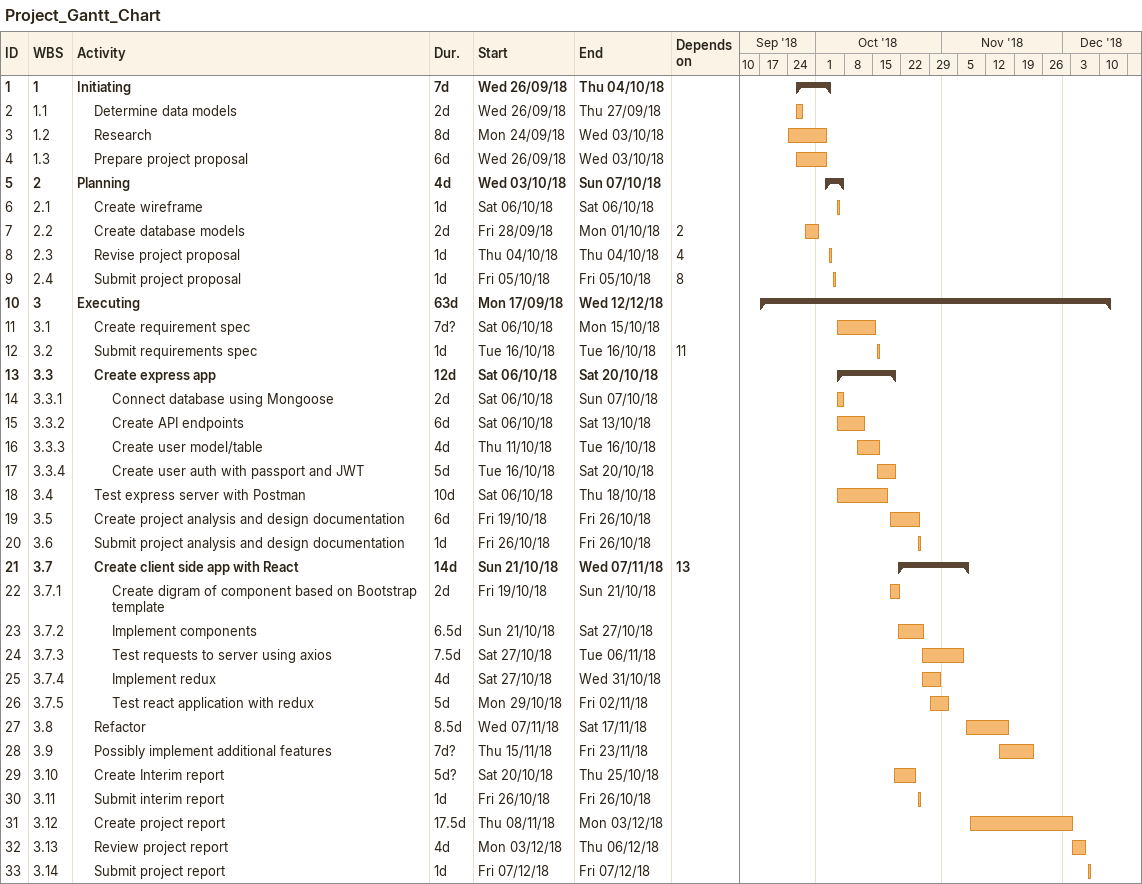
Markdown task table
Project_Gantt_Chart

| ID | WBS | Task | Duration | Start | Finish | Predecessors |
|---|---|---|---|---|---|---|
| 1 | 1 | **Initiating** | 7d | 2018-09-26 | 2018-10-04 |  |
| 2 | 1.1 | Determine data models | 2d | 2018-09-26 | 2018-09-27 |  |
| 3 | 1.2 | Research | 8d | 2018-09-24 | 2018-10-03 |  |
| 4 | 1.3 | Prepare project proposal | 6d | 2018-09-26 | 2018-10-03 |  |
| 5 | 2 | **Planning** | 4d | 2018-10-03 | 2018-10-07 |  |
| 6 | 2.1 | Create wireframe | 1d | 2018-10-06 | 2018-10-06 |  |
| 7 | 2.2 | Create database models | 2d | 2018-09-28 | 2018-10-01 | 2 |
| 8 | 2.3 | Revise project proposal | 1d | 2018-10-04 | 2018-10-04 | 4 |
| 9 | 2.4 | Submit project proposal | 1d | 2018-10-05 | 2018-10-05 | 8 |
| 10 | 3 | **Executing** | 63d | 2018-09-17 | 2018-12-12 |  |
| 11 | 3.1 | Create requirement spec | 7d? | 2018-10-06 | 2018-10-15 |  |
| 12 | 3.2 | Submit requirements spec | 1d | 2018-10-16 | 2018-10-16 | 11 |
| 13 | 3.3 | **Create express app** | 12d | 2018-10-06 | 2018-10-20 |  |
| 14 | 3.3.1 | Connect database using Mongoose | 2d | 2018-10-06 | 2018-10-07 |  |
| 15 | 3.3.2 | Create API endpoints | 6d | 2018-10-06 | 2018-10-13 |  |
| 16 | 3.3.3 | Create user model/table | 4d | 2018-10-11 | 2018-10-16 |  |
| 17 | 3.3.4 | Create user auth with passport and JWT | 5d | 2018-10-16 | 2018-10-20 |  |
| 18 | 3.4 | Test express server with Postman | 10d | 2018-10-06 | 2018-10-18 |  |
| 19 | 3.5 | Create project analysis and design documentation | 6d | 2018-10-19 | 2018-10-26 |  |
| 20 | 3.6 | Submit project analysis and design documentation | 1d | 2018-10-26 | 2018-10-26 |  |
| 21 | 3.7 | **Create client side app with React** | 14d | 2018-10-21 | 2018-11-07 | 13 |
| 22 | 3.7.1 | Create digram of component based on Bootstrap template | 2d | 2018-10-19 | 2018-10-21 |  |
| 23 | 3.7.2 | Implement components | 6.5d | 2018-10-21 | 2018-10-27 |  |
| 24 | 3.7.3 | Test requests to server using axios | 7.5d | 2018-10-27 | 2018-11-06 |  |
| 25 | 3.7.4 | Implement redux | 4d | 2018-10-27 | 2018-10-31 |  |
| 26 | 3.7.5 | Test react application with redux | 5d | 2018-10-29 | 2018-11-02 |  |
| 27 | 3.8 | Refactor | 8.5d | 2018-11-07 | 2018-11-17 |  |
| 28 | 3.9 | Possibly implement additional features | 7d? | 2018-11-15 | 2018-11-23 |  |
| 29 | 3.10 | Create Interim report | 5d? | 2018-10-20 | 2018-10-25 |  |
| 30 | 3.11 | Submit interim report | 1d | 2018-10-26 | 2018-10-26 |  |
| 31 | 3.12 | Create project report | 17.5d | 2018-11-08 | 2018-12-03 |  |
| 32 | 3.13 | Review project report | 4d | 2018-12-03 | 2018-12-06 |  |
| 33 | 3.14 | Submit project report | 1d | 2018-12-07 | 2018-12-07 |  |
